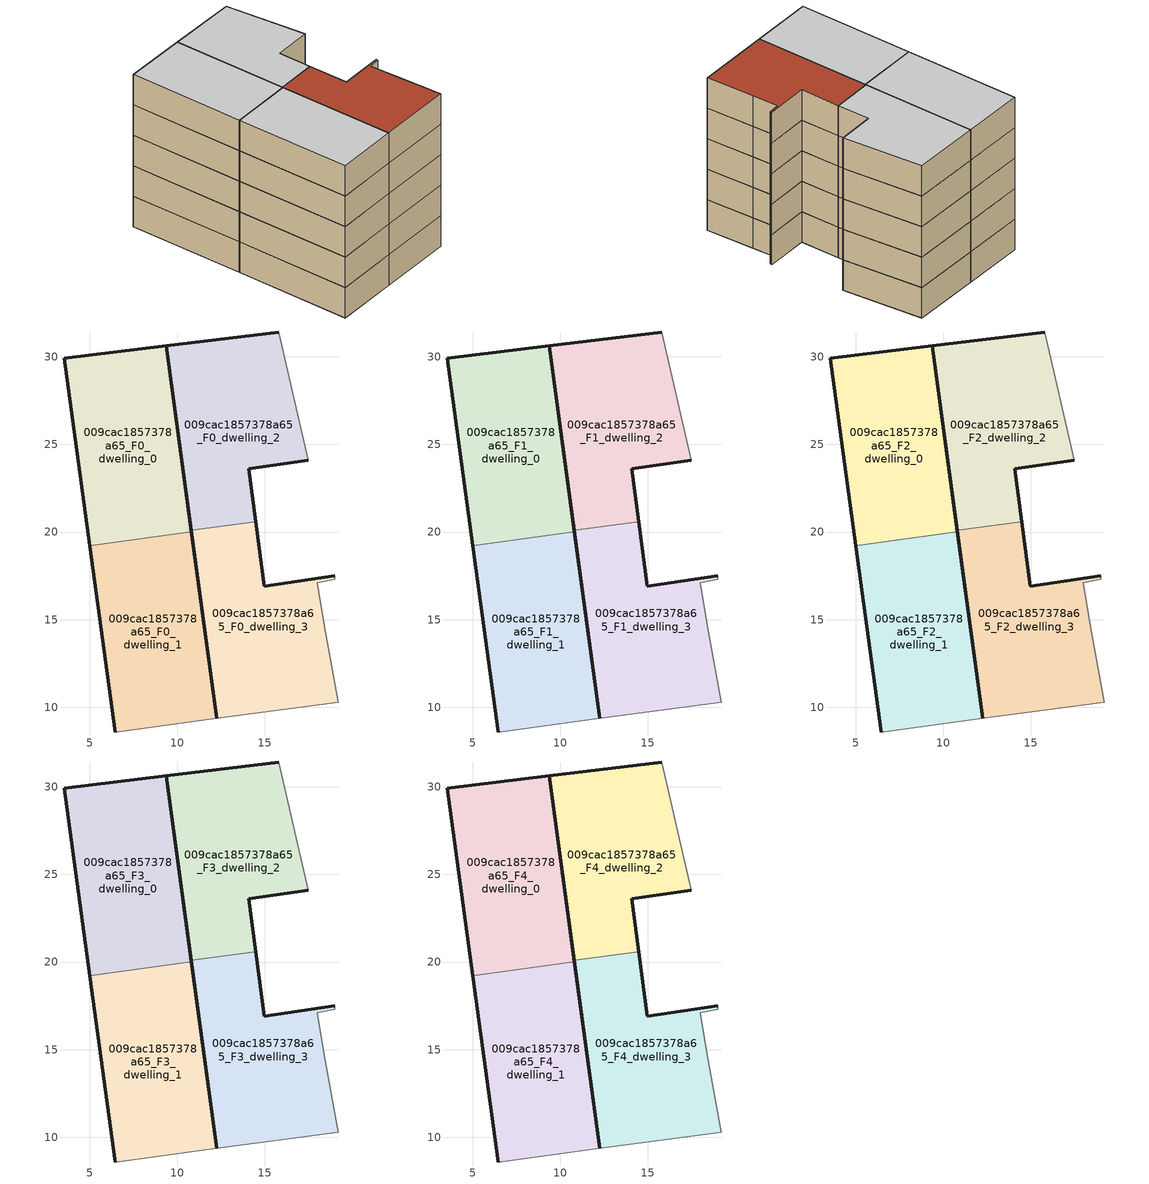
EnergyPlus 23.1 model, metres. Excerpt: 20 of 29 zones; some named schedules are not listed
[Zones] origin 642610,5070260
009cac1857378a65_F0_dwelling_0
 floor ground (EU_floor_Construction): 10.8,20.02 9.36,30.62 3.57,29.92 5.02,19.24 z0
 wall outside (EU_wall_Construction): 5.02,19.24 3.57,29.92 9.36,30.62 10.8,20.02 z0:3
 wall to 009cac1857378a65_F0_dwelling_1 (EU_wall_Construction): 10.8,20.02 5.02,19.24 z0:3
009cac1857378a65_F0_dwelling_1
 floor ground (EU_floor_Construction): 12.25,9.37 10.8,20.02 5.02,19.24 6.46,8.6 z0
 wall outside (EU_wall_Construction): 6.46,8.6 5.02,19.24 / 10.8,20.02 12.25,9.37 z0:3
 wall adiabatic (EU_wall_Construction): 12.25,9.37 6.46,8.6 z0:3
009cac1857378a65_F0_dwelling_2
 floor ground (EU_floor_Construction): 14.48,20.59 14.07,23.61 17.48,24.11 15.78,31.41 9.36,30.62 10.79,20.09 z0
 wall outside (EU_wall_Construction): 10.79,20.09 9.36,30.62 15.78,31.41 / 17.48,24.11 14.07,23.61 14.48,20.59 z0:3
 wall to 009cac1857378a65_F0_dwelling_3 (EU_wall_Construction): 14.48,20.59 10.79,20.09 z0:3
 wall adiabatic (EU_wall_Construction): 15.78,31.41 17.48,24.11 z0:3
009cac1857378a65_F0_dwelling_3
 floor ground (EU_floor_Construction): 19.17,10.3 18.37,14.7 17.97,17.1 18.98,17.3 18.98,17.5 14.97,16.9 14.48,20.59 10.79,20.09 12.25,9.37 z0
 wall outside (EU_wall_Construction): 12.25,9.37 10.79,20.09 / 14.48,20.59 14.97,16.9 18.98,17.5 z0:3
 wall adiabatic (EU_wall_Construction): 18.98,17.5 18.98,17.3 17.97,17.1 18.37,14.7 19.17,10.3 12.25,9.37 z0:3
009cac1857378a65_F1_dwelling_0
 floor to 009cac1857378a65_F0_dwelling_0 (EU_floor_Construction): 10.8,20.02 9.36,30.62 3.57,29.92 5.02,19.24 z3
 wall outside (EU_wall_Construction): 5.02,19.24 3.57,29.92 9.36,30.62 10.8,20.02 z3:6
 wall to 009cac1857378a65_F1_dwelling_1 (EU_wall_Construction): 10.8,20.02 5.02,19.24 z3:6
009cac1857378a65_F1_dwelling_1
 floor to 009cac1857378a65_F0_dwelling_1 (EU_floor_Construction): 12.25,9.37 10.8,20.02 5.02,19.24 6.46,8.6 z3
 wall outside (EU_wall_Construction): 6.46,8.6 5.02,19.24 / 10.8,20.02 12.25,9.37 z3:6
 wall adiabatic (EU_wall_Construction): 12.25,9.37 6.46,8.6 z3:6
009cac1857378a65_F1_dwelling_2
 floor to 009cac1857378a65_F0_dwelling_2 (EU_floor_Construction): 14.48,20.59 14.07,23.61 17.48,24.11 15.78,31.41 9.36,30.62 10.79,20.09 z3
 wall outside (EU_wall_Construction): 10.79,20.09 9.36,30.62 15.78,31.41 / 17.48,24.11 14.07,23.61 14.48,20.59 z3:6
 wall to 009cac1857378a65_F1_dwelling_3 (EU_wall_Construction): 14.48,20.59 10.79,20.09 z3:6
 wall adiabatic (EU_wall_Construction): 15.78,31.41 17.48,24.11 z3:6
009cac1857378a65_F1_dwelling_3
 floor to 009cac1857378a65_F0_dwelling_3 (EU_floor_Construction): 19.17,10.3 18.37,14.7 17.97,17.1 18.98,17.3 18.98,17.5 14.97,16.9 14.48,20.59 10.79,20.09 12.25,9.37 z3
 wall outside (EU_wall_Construction): 12.25,9.37 10.79,20.09 / 14.48,20.59 14.97,16.9 18.98,17.5 z3:6
 wall adiabatic (EU_wall_Construction): 18.98,17.5 18.98,17.3 17.97,17.1 18.37,14.7 19.17,10.3 12.25,9.37 z3:6
009cac1857378a65_F2_dwelling_0
 floor to 009cac1857378a65_F1_dwelling_0 (EU_floor_Construction): 10.8,20.02 9.36,30.62 3.57,29.92 5.02,19.24 z6
 wall outside (EU_wall_Construction): 5.02,19.24 3.57,29.92 9.36,30.62 10.8,20.02 z6:9
 wall to 009cac1857378a65_F2_dwelling_1 (EU_wall_Construction): 10.8,20.02 5.02,19.24 z6:9
009cac1857378a65_F2_dwelling_1
 floor to 009cac1857378a65_F1_dwelling_1 (EU_floor_Construction): 12.25,9.37 10.8,20.02 5.02,19.24 6.46,8.6 z6
 wall outside (EU_wall_Construction): 6.46,8.6 5.02,19.24 / 10.8,20.02 12.25,9.37 z6:9
 wall adiabatic (EU_wall_Construction): 12.25,9.37 6.46,8.6 z6:9
009cac1857378a65_F2_dwelling_2
 floor to 009cac1857378a65_F1_dwelling_2 (EU_floor_Construction): 14.48,20.59 14.07,23.61 17.48,24.11 15.78,31.41 9.36,30.62 10.79,20.09 z6
 wall outside (EU_wall_Construction): 10.79,20.09 9.36,30.62 15.78,31.41 / 17.48,24.11 14.07,23.61 14.48,20.59 z6:9
 wall to 009cac1857378a65_F2_dwelling_3 (EU_wall_Construction): 14.48,20.59 10.79,20.09 z6:9
 wall adiabatic (EU_wall_Construction): 15.78,31.41 17.48,24.11 z6:9
009cac1857378a65_F2_dwelling_3
 floor to 009cac1857378a65_F1_dwelling_3 (EU_floor_Construction): 19.17,10.3 18.37,14.7 17.97,17.1 18.98,17.3 18.98,17.5 14.97,16.9 14.48,20.59 10.79,20.09 12.25,9.37 z6
 wall outside (EU_wall_Construction): 12.25,9.37 10.79,20.09 / 14.48,20.59 14.97,16.9 18.98,17.5 z6:9
 wall adiabatic (EU_wall_Construction): 18.98,17.5 18.98,17.3 17.97,17.1 18.37,14.7 19.17,10.3 12.25,9.37 z6:9
009cac1857378a65_F3_dwelling_0
 floor to 009cac1857378a65_F2_dwelling_0 (EU_floor_Construction): 10.8,20.02 9.36,30.62 3.57,29.92 5.02,19.24 z9
 wall outside (EU_wall_Construction): 5.02,19.24 3.57,29.92 9.36,30.62 10.8,20.02 z9:12
 wall to 009cac1857378a65_F3_dwelling_1 (EU_wall_Construction): 10.8,20.02 5.02,19.24 z9:12
009cac1857378a65_F3_dwelling_1
 floor to 009cac1857378a65_F2_dwelling_1 (EU_floor_Construction): 12.25,9.37 10.8,20.02 5.02,19.24 6.46,8.6 z9
 wall outside (EU_wall_Construction): 6.46,8.6 5.02,19.24 / 10.8,20.02 12.25,9.37 z9:12
 wall adiabatic (EU_wall_Construction): 12.25,9.37 6.46,8.6 z9:12
009cac1857378a65_F3_dwelling_2
 floor to 009cac1857378a65_F2_dwelling_2 (EU_floor_Construction): 14.48,20.59 14.07,23.61 17.48,24.11 15.78,31.41 9.36,30.62 10.79,20.09 z9
 wall outside (EU_wall_Construction): 10.79,20.09 9.36,30.62 15.78,31.41 / 17.48,24.11 14.07,23.61 14.48,20.59 z9:12
 wall to 009cac1857378a65_F3_dwelling_3 (EU_wall_Construction): 14.48,20.59 10.79,20.09 z9:12
 wall adiabatic (EU_wall_Construction): 15.78,31.41 17.48,24.11 z9:12
009cac1857378a65_F3_dwelling_3
 floor to 009cac1857378a65_F2_dwelling_3 (EU_floor_Construction): 19.17,10.3 18.37,14.7 17.97,17.1 18.98,17.3 18.98,17.5 14.97,16.9 14.48,20.59 10.79,20.09 12.25,9.37 z9
 wall outside (EU_wall_Construction): 12.25,9.37 10.79,20.09 / 14.48,20.59 14.97,16.9 18.98,17.5 z9:12
 wall adiabatic (EU_wall_Construction): 18.98,17.5 18.98,17.3 17.97,17.1 18.37,14.7 19.17,10.3 12.25,9.37 z9:12
009cac1857378a65_F4_dwelling_0
 floor to 009cac1857378a65_F3_dwelling_0 (EU_floor_Construction): 10.8,20.02 9.36,30.62 3.57,29.92 5.02,19.24 z12
 wall outside (EU_wall_Construction): 5.02,19.24 3.57,29.92 9.36,30.62 10.8,20.02 z12:15
 wall to 009cac1857378a65_F4_dwelling_1 (EU_wall_Construction): 10.8,20.02 5.02,19.24 z12:15
 ceiling to 009cac1857378a65_F5_dwelling_0 (EU_floor_Construction): 9.36,30.62 10.8,20.02 5.02,19.24 3.57,29.92 z15
009cac1857378a65_F4_dwelling_1
 floor to 009cac1857378a65_F3_dwelling_1 (EU_floor_Construction): 12.25,9.37 10.8,20.02 5.02,19.24 6.46,8.6 z12
 wall outside (EU_wall_Construction): 6.46,8.6 5.02,19.24 / 10.8,20.02 12.25,9.37 z12:15
 wall adiabatic (EU_wall_Construction): 12.25,9.37 6.46,8.6 z12:15
 ceiling to 009cac1857378a65_F5_dwelling_1 (EU_floor_Construction): 10.8,20.02 12.25,9.37 6.46,8.6 5.02,19.24 z15
009cac1857378a65_F4_dwelling_2
 floor to 009cac1857378a65_F3_dwelling_2 (EU_floor_Construction): 14.48,20.59 14.07,23.61 17.48,24.11 15.78,31.41 9.36,30.62 10.79,20.09 z12
 wall outside (EU_wall_Construction): 10.79,20.09 9.36,30.62 15.78,31.41 / 17.48,24.11 14.07,23.61 14.48,20.59 z12:15
 wall to 009cac1857378a65_F4_dwelling_3 (EU_wall_Construction): 14.48,20.59 10.79,20.09 z12:15
 wall adiabatic (EU_wall_Construction): 15.78,31.41 17.48,24.11 z12:15
 ceiling to 009cac1857378a65_F5_dwelling_2 (EU_floor_Construction): 15.78,31.41 17.48,24.11 14.07,23.61 14.48,20.59 10.79,20.09 9.36,30.62 z15
009cac1857378a65_F4_dwelling_3
 floor to 009cac1857378a65_F3_dwelling_3 (EU_floor_Construction): 19.17,10.3 18.37,14.7 17.97,17.1 18.98,17.3 18.98,17.5 14.97,16.9 14.48,20.59 10.79,20.09 12.25,9.37 z12
 wall outside (EU_wall_Construction): 12.25,9.37 10.79,20.09 / 14.48,20.59 14.97,16.9 18.98,17.5 z12:15
 wall adiabatic (EU_wall_Construction): 18.98,17.5 18.98,17.3 17.97,17.1 18.37,14.7 19.17,10.3 12.25,9.37 z12:15
 roof outside (EU_roof_Construction): 18.98,17.5 18.98,17.3 17.97,17.1 18.37,14.7 19.17,10.3 12.25,9.37 10.79,20.09 14.48,20.59 14.97,16.9 z15
[Building]
EU S2 Campaign: North Axis=0; Terrain=City; Solar Distribution=FullExterior
[Site:Location]
Lyon-Bron: Latitude=45.75; Longitude=5; Time Zone=1; Elevation=198
[SizingPeriod:WeatherFileDays]
AnnualSizingPeriod: Begin Month=1; Begin Day of Month=1; End Month=12; End Day of Month=31; Day of Week for Start Day=Monday; Use Weather File Daylight Saving Period=No; Use Weather File Rain and Snow Indicators=No
[MATERIAL]
EU_InternalMass_Material: Roughness=MediumRough; Thickness=0.1; Conductivity=1; Density=1800; Specific Heat=900; Thermal Absorptance=0.9; Solar Absorptance=0.7; Visible Absorptance=0.7
[MATERIAL:NOMASS] Roughness=MediumRough; Thermal Absorptance=0.9; Solar Absorptance=0.7; Visible Absorptance=0.7
Name | Thermal Resistance
EU_wall_NoMass | 0.776494
EU_roof_NoMass | 0.486893
EU_floor_NoMass | 0.421597
[CONSTRUCTION]
EU_wall_Construction: EU_wall_NoMass
EU_roof_Construction: EU_roof_NoMass
EU_floor_Construction: EU_floor_NoMass
EU_InternalMass_Construction: EU_InternalMass_Material
[ZONE] Type=1; Multiplier=1; Ceiling Height=autocalculate; Floor Area=autocalculate; Part of Total Floor Area=Yes
Name | Volume
009cac1857378a65_F0_dwelling_0; 009cac1857378a65_F1_dwelling_0; 009cac1857378a65_F2_dwelling_0; 009cac1857378a65_F3_dwelling_0; 009cac1857378a65_F4_dwelling_0; 009cac1857378a65_F0_dwelling_1; 009cac1857378a65_F1_dwelling_1; 009cac1857378a65_F2_dwelling_1; 009cac1857378a65_F3_dwelling_1; 009cac1857378a65_F4_dwelling_1 | 188.039
009cac1857378a65_F0_dwelling_2; 009cac1857378a65_F1_dwelling_2; 009cac1857378a65_F2_dwelling_2; 009cac1857378a65_F3_dwelling_2; 009cac1857378a65_F4_dwelling_2 | 188.03
009cac1857378a65_F0_dwelling_3; 009cac1857378a65_F1_dwelling_3; 009cac1857378a65_F2_dwelling_3; 009cac1857378a65_F3_dwelling_3; 009cac1857378a65_F4_dwelling_3 | 188.034
[INTERNALMASS] Construction=EU_InternalMass_Construction
Name | Zone or ZoneList | Surface Area
009cac1857378a65_F0_dwelling_0_EU_InternalMass | 009cac1857378a65_F0_dwelling_0 | 62.6806
009cac1857378a65_F0_dwelling_1_EU_InternalMass | 009cac1857378a65_F0_dwelling_1 | 62.6802
009cac1857378a65_F0_dwelling_2_EU_InternalMass | 009cac1857378a65_F0_dwelling_2 | 62.6762
009cac1857378a65_F0_dwelling_3_EU_InternalMass | 009cac1857378a65_F0_dwelling_3 | 62.6781
009cac1857378a65_F1_dwelling_0_EU_InternalMass | 009cac1857378a65_F1_dwelling_0 | 62.6806
009cac1857378a65_F1_dwelling_1_EU_InternalMass | 009cac1857378a65_F1_dwelling_1 | 62.6802
009cac1857378a65_F1_dwelling_2_EU_InternalMass | 009cac1857378a65_F1_dwelling_2 | 62.6762
009cac1857378a65_F1_dwelling_3_EU_InternalMass | 009cac1857378a65_F1_dwelling_3 | 62.6781
009cac1857378a65_F2_dwelling_0_EU_InternalMass | 009cac1857378a65_F2_dwelling_0 | 62.6806
009cac1857378a65_F2_dwelling_1_EU_InternalMass | 009cac1857378a65_F2_dwelling_1 | 62.6802
009cac1857378a65_F2_dwelling_2_EU_InternalMass | 009cac1857378a65_F2_dwelling_2 | 62.6762
009cac1857378a65_F2_dwelling_3_EU_InternalMass | 009cac1857378a65_F2_dwelling_3 | 62.6781
009cac1857378a65_F3_dwelling_0_EU_InternalMass | 009cac1857378a65_F3_dwelling_0 | 62.6806
009cac1857378a65_F3_dwelling_1_EU_InternalMass | 009cac1857378a65_F3_dwelling_1 | 62.6802
009cac1857378a65_F3_dwelling_2_EU_InternalMass | 009cac1857378a65_F3_dwelling_2 | 62.6762
009cac1857378a65_F3_dwelling_3_EU_InternalMass | 009cac1857378a65_F3_dwelling_3 | 62.6781
009cac1857378a65_F4_dwelling_0_EU_InternalMass | 009cac1857378a65_F4_dwelling_0 | 62.6806
009cac1857378a65_F4_dwelling_1_EU_InternalMass | 009cac1857378a65_F4_dwelling_1 | 62.6802
009cac1857378a65_F4_dwelling_2_EU_InternalMass | 009cac1857378a65_F4_dwelling_2 | 62.6762
009cac1857378a65_F4_dwelling_3_EU_InternalMass | 009cac1857378a65_F4_dwelling_3 | 62.6781
[OTHEREQUIPMENT] Fuel Type=Electricity; Design Level Calculation Method=Watts/Area; Power per Zone Floor Area=1; Fraction Latent=0; Fraction Radiant=0; Fraction Lost=0; Carbon Dioxide Generation Rate=0; EndUse Subcategory=EU_Step8_InternalGains
Name | Zone or ZoneList or Space or SpaceList | Schedule
EU_Step8_InternalGain_009cac1857378a65_F0_dwelling_0_f000 | 009cac1857378a65_F0_dwelling_0 | EU_Step8_GainSchedule_009cac1857378a65_F0_dwelling_0_f000
EU_Step8_InternalGain_009cac1857378a65_F0_dwelling_1_f000 | 009cac1857378a65_F0_dwelling_1 | EU_Step8_GainSchedule_009cac1857378a65_F0_dwelling_1_f000
EU_Step8_InternalGain_009cac1857378a65_F0_dwelling_2_f000 | 009cac1857378a65_F0_dwelling_2 | EU_Step8_GainSchedule_009cac1857378a65_F0_dwelling_2_f000
EU_Step8_InternalGain_009cac1857378a65_F0_dwelling_3_f000 | 009cac1857378a65_F0_dwelling_3 | EU_Step8_GainSchedule_009cac1857378a65_F0_dwelling_3_f000
EU_Step8_InternalGain_009cac1857378a65_F1_dwelling_0_f000 | 009cac1857378a65_F1_dwelling_0 | EU_Step8_GainSchedule_009cac1857378a65_F1_dwelling_0_f000
EU_Step8_InternalGain_009cac1857378a65_F1_dwelling_1_f000 | 009cac1857378a65_F1_dwelling_1 | EU_Step8_GainSchedule_009cac1857378a65_F1_dwelling_1_f000
EU_Step8_InternalGain_009cac1857378a65_F1_dwelling_2_f000 | 009cac1857378a65_F1_dwelling_2 | EU_Step8_GainSchedule_009cac1857378a65_F1_dwelling_2_f000
EU_Step8_InternalGain_009cac1857378a65_F1_dwelling_3_f000 | 009cac1857378a65_F1_dwelling_3 | EU_Step8_GainSchedule_009cac1857378a65_F1_dwelling_3_f000
EU_Step8_InternalGain_009cac1857378a65_F2_dwelling_0_f000 | 009cac1857378a65_F2_dwelling_0 | EU_Step8_GainSchedule_009cac1857378a65_F2_dwelling_0_f000
EU_Step8_InternalGain_009cac1857378a65_F2_dwelling_1_f000 | 009cac1857378a65_F2_dwelling_1 | EU_Step8_GainSchedule_009cac1857378a65_F2_dwelling_1_f000
EU_Step8_InternalGain_009cac1857378a65_F2_dwelling_2_f000 | 009cac1857378a65_F2_dwelling_2 | EU_Step8_GainSchedule_009cac1857378a65_F2_dwelling_2_f000
EU_Step8_InternalGain_009cac1857378a65_F2_dwelling_3_f000 | 009cac1857378a65_F2_dwelling_3 | EU_Step8_GainSchedule_009cac1857378a65_F2_dwelling_3_f000
EU_Step8_InternalGain_009cac1857378a65_F3_dwelling_0_f000 | 009cac1857378a65_F3_dwelling_0 | EU_Step8_GainSchedule_009cac1857378a65_F3_dwelling_0_f000
EU_Step8_InternalGain_009cac1857378a65_F3_dwelling_1_f000 | 009cac1857378a65_F3_dwelling_1 | EU_Step8_GainSchedule_009cac1857378a65_F3_dwelling_1_f000
EU_Step8_InternalGain_009cac1857378a65_F3_dwelling_2_f000 | 009cac1857378a65_F3_dwelling_2 | EU_Step8_GainSchedule_009cac1857378a65_F3_dwelling_2_f000
EU_Step8_InternalGain_009cac1857378a65_F3_dwelling_3_f000 | 009cac1857378a65_F3_dwelling_3 | EU_Step8_GainSchedule_009cac1857378a65_F3_dwelling_3_f000
EU_Step8_InternalGain_009cac1857378a65_F4_dwelling_0_f000 | 009cac1857378a65_F4_dwelling_0 | EU_Step8_GainSchedule_009cac1857378a65_F4_dwelling_0_f000
EU_Step8_InternalGain_009cac1857378a65_F4_dwelling_1_f000 | 009cac1857378a65_F4_dwelling_1 | EU_Step8_GainSchedule_009cac1857378a65_F4_dwelling_1_f000
EU_Step8_InternalGain_009cac1857378a65_F4_dwelling_2_f000 | 009cac1857378a65_F4_dwelling_2 | EU_Step8_GainSchedule_009cac1857378a65_F4_dwelling_2_f000
EU_Step8_InternalGain_009cac1857378a65_F4_dwelling_3_f000 | 009cac1857378a65_F4_dwelling_3 | EU_Step8_GainSchedule_009cac1857378a65_F4_dwelling_3_f000
[ZONEVENTILATION:DESIGNFLOWRATE] Schedule=EU_AlwaysOn; Design Flow Rate Calculation Method=AirChanges/Hour; Air Changes per Hour=0.693814; Ventilation Type=Natural; Fan Pressure Rise=0; Fan Total Efficiency=1; Constant Term Coefficient=1; Temperature Term Coefficient=0; Velocity Term Coefficient=0; Velocity Squared Term Coefficient=0; Minimum Indoor Temperature=-100; Maximum Indoor Temperature=100; Delta Temperature=-100; Minimum Outdoor Temperature=-100; Maximum Outdoor Temperature=100; Maximum Wind Speed=40
Name | Zone or ZoneList or Space or SpaceList
EU_ConstantAir_009cac1857378a65_F0_dwelling_0 | 009cac1857378a65_F0_dwelling_0
EU_ConstantAir_009cac1857378a65_F0_dwelling_1 | 009cac1857378a65_F0_dwelling_1
EU_ConstantAir_009cac1857378a65_F0_dwelling_2 | 009cac1857378a65_F0_dwelling_2
EU_ConstantAir_009cac1857378a65_F0_dwelling_3 | 009cac1857378a65_F0_dwelling_3
EU_ConstantAir_009cac1857378a65_F1_dwelling_0 | 009cac1857378a65_F1_dwelling_0
EU_ConstantAir_009cac1857378a65_F1_dwelling_1 | 009cac1857378a65_F1_dwelling_1
EU_ConstantAir_009cac1857378a65_F1_dwelling_2 | 009cac1857378a65_F1_dwelling_2
EU_ConstantAir_009cac1857378a65_F1_dwelling_3 | 009cac1857378a65_F1_dwelling_3
EU_ConstantAir_009cac1857378a65_F2_dwelling_0 | 009cac1857378a65_F2_dwelling_0
EU_ConstantAir_009cac1857378a65_F2_dwelling_1 | 009cac1857378a65_F2_dwelling_1
EU_ConstantAir_009cac1857378a65_F2_dwelling_2 | 009cac1857378a65_F2_dwelling_2
EU_ConstantAir_009cac1857378a65_F2_dwelling_3 | 009cac1857378a65_F2_dwelling_3
EU_ConstantAir_009cac1857378a65_F3_dwelling_0 | 009cac1857378a65_F3_dwelling_0
EU_ConstantAir_009cac1857378a65_F3_dwelling_1 | 009cac1857378a65_F3_dwelling_1
EU_ConstantAir_009cac1857378a65_F3_dwelling_2 | 009cac1857378a65_F3_dwelling_2
EU_ConstantAir_009cac1857378a65_F3_dwelling_3 | 009cac1857378a65_F3_dwelling_3
EU_ConstantAir_009cac1857378a65_F4_dwelling_0 | 009cac1857378a65_F4_dwelling_0
EU_ConstantAir_009cac1857378a65_F4_dwelling_1 | 009cac1857378a65_F4_dwelling_1
EU_ConstantAir_009cac1857378a65_F4_dwelling_2 | 009cac1857378a65_F4_dwelling_2
EU_ConstantAir_009cac1857378a65_F4_dwelling_3 | 009cac1857378a65_F4_dwelling_3
[HVACTEMPLATE:THERMOSTAT] Constant Heating Setpoint=20; Constant Cooling Setpoint=50
EU_HeatOnly_009cac1857378a65_F0_dwelling_0; EU_HeatOnly_009cac1857378a65_F0_dwelling_1; EU_HeatOnly_009cac1857378a65_F0_dwelling_2; EU_HeatOnly_009cac1857378a65_F0_dwelling_3; EU_HeatOnly_009cac1857378a65_F1_dwelling_0; EU_HeatOnly_009cac1857378a65_F1_dwelling_1; EU_HeatOnly_009cac1857378a65_F1_dwelling_2; EU_HeatOnly_009cac1857378a65_F1_dwelling_3; EU_HeatOnly_009cac1857378a65_F2_dwelling_0; EU_HeatOnly_009cac1857378a65_F2_dwelling_1; EU_HeatOnly_009cac1857378a65_F2_dwelling_2; EU_HeatOnly_009cac1857378a65_F2_dwelling_3; EU_HeatOnly_009cac1857378a65_F3_dwelling_0; EU_HeatOnly_009cac1857378a65_F3_dwelling_1; EU_HeatOnly_009cac1857378a65_F3_dwelling_2; EU_HeatOnly_009cac1857378a65_F3_dwelling_3; EU_HeatOnly_009cac1857378a65_F4_dwelling_0; EU_HeatOnly_009cac1857378a65_F4_dwelling_1; EU_HeatOnly_009cac1857378a65_F4_dwelling_2; EU_HeatOnly_009cac1857378a65_F4_dwelling_3; EU_HeatOnly_009cac1857378a65_F5_dwelling_0; EU_HeatOnly_009cac1857378a65_F5_dwelling_1; EU_HeatOnly_009cac1857378a65_F5_dwelling_2; EU_HeatOnly_009cac1857378a65_F6_dwelling_0; EU_HeatOnly_009cac1857378a65_F6_dwelling_1; EU_HeatOnly_009cac1857378a65_F6_dwelling_2; EU_HeatOnly_009cac1857378a65_F7_dwelling_0
